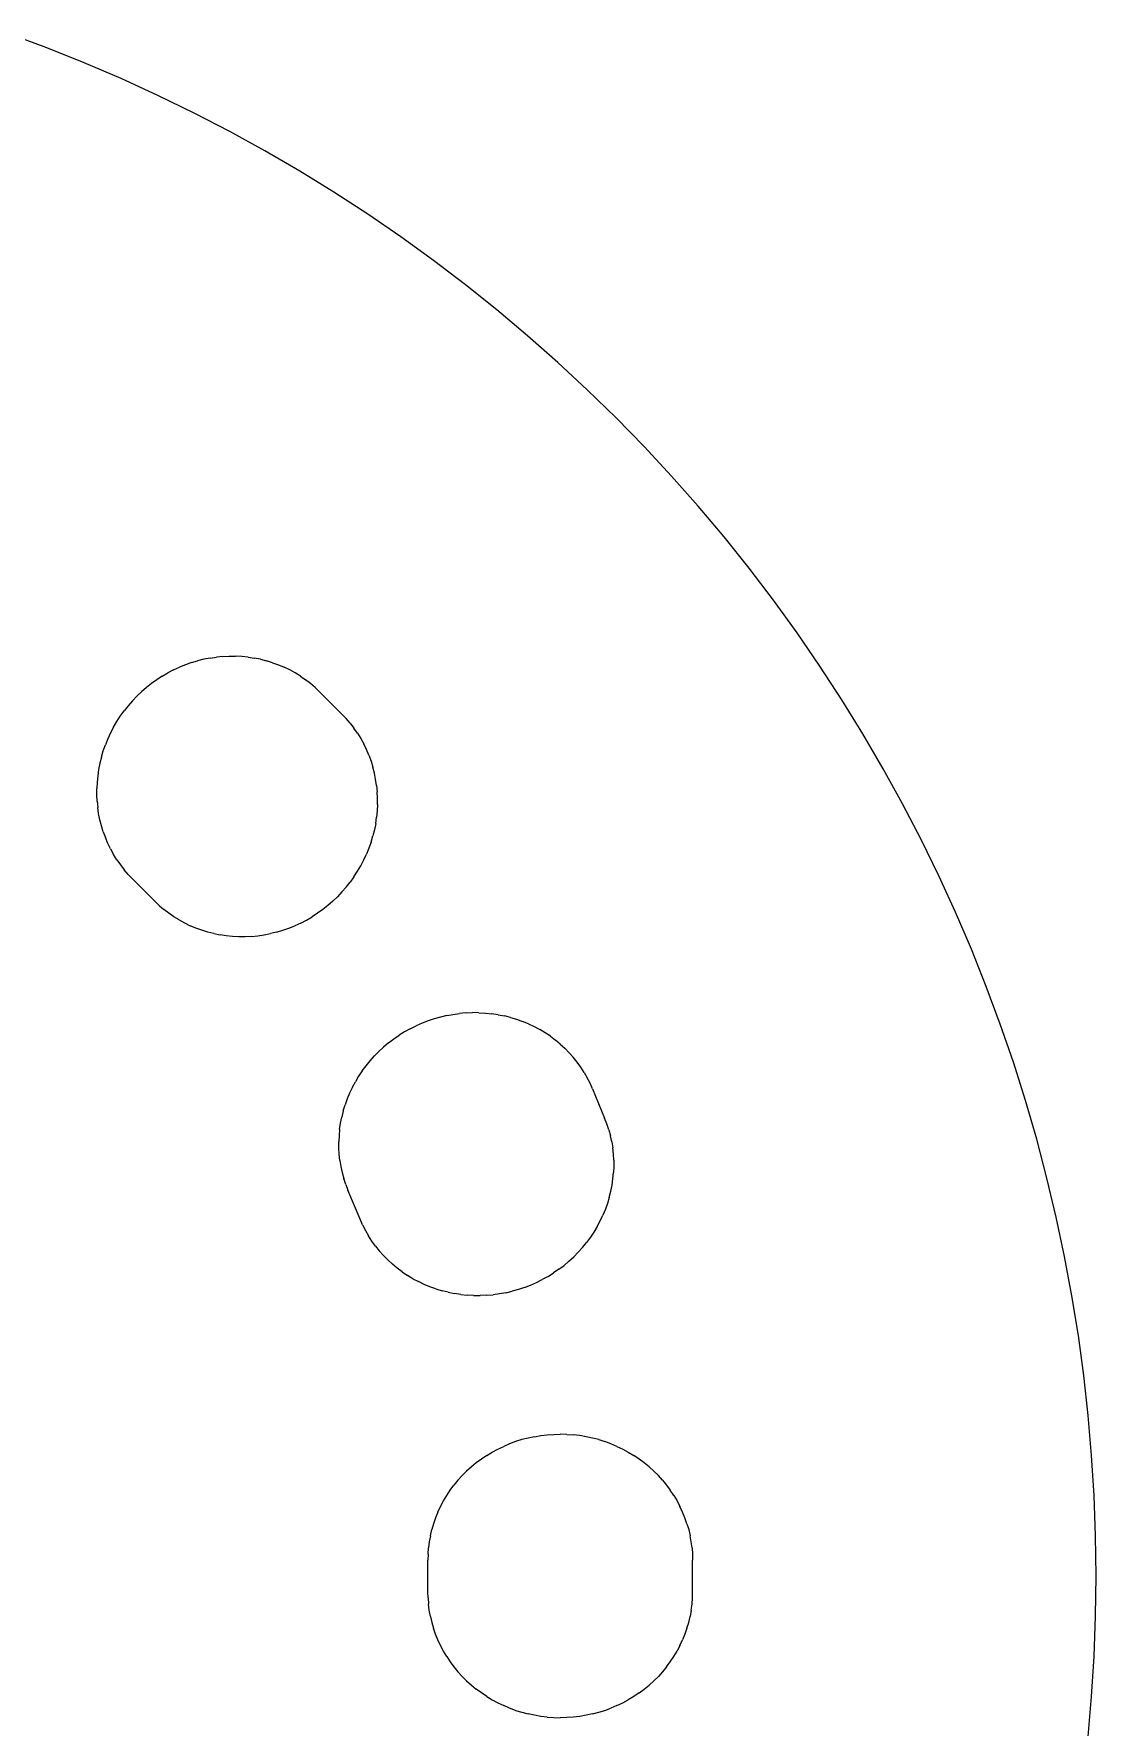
# Model space of a CAD drawing. Header units: millimetres. Extents: x 357 to 567, y 78 to 386.
# Drawn here: x 475.1 to 508.8, y 329.4 to 383.1 of the extents above; entities that cross this region are included whole.
import ezdxf

# ---------------------------------------------------------------- set-up
doc = ezdxf.new("R2010")
doc.units = ezdxf.units.MM
doc.header["$MEASUREMENT"] = 0
doc.layers.get('0').update_dxf_attribs({"linetype": 'CONTINUOUS'})

msp = doc.modelspace()

# ---------------------------------------------------------------- linework, layer by layer
at = {"color": 1}
for p, q in [((475.503, 382.704), (474.307, 383.149)), ((475.503, 382.704), (474.307, 383.149)), ((476.688, 382.231), (475.503, 382.704)), ((476.688, 382.231), (475.503, 382.704)), ((477.861, 381.728), (476.688, 382.231)), ((477.861, 381.728), (476.688, 382.231)), ((479.021, 381.196), (477.861, 381.728)), ((479.021, 381.196), (477.861, 381.728)), ((480.168, 380.636), (479.021, 381.196)), ((480.168, 380.636), (479.021, 381.196)), ((481.301, 380.049), (480.168, 380.636)), ((481.301, 380.049), (480.168, 380.636)), ((482.419, 379.433), (481.301, 380.049)), ((482.419, 379.433), (481.301, 380.049)), ((483.522, 378.791), (482.419, 379.433)), ((483.522, 378.791), (482.419, 379.433)), ((484.608, 378.121), (483.522, 378.791)), ((484.608, 378.121), (483.522, 378.791)), ((485.678, 377.425), (484.608, 378.121)), ((485.678, 377.425), (484.608, 378.121)), ((486.73, 376.703), (485.678, 377.425)), ((486.73, 376.703), (485.678, 377.425)), ((487.765, 375.956), (486.73, 376.703)), ((487.765, 375.956), (486.73, 376.703)), ((488.78, 375.183), (487.765, 375.956)), ((488.78, 375.183), (487.765, 375.956)), ((489.777, 374.385), (488.78, 375.183)), ((489.777, 374.385), (488.78, 375.183)), ((490.753, 373.564), (489.777, 374.385)), ((490.753, 373.564), (489.777, 374.385)), ((491.709, 372.718), (490.753, 373.564)), ((491.709, 372.718), (490.753, 373.564)), ((492.644, 371.85), (491.709, 372.718)), ((492.644, 371.85), (491.709, 372.718)), ((493.558, 370.958), (492.644, 371.85)), ((493.558, 370.958), (492.644, 371.85)), ((494.449, 370.045), (493.558, 370.958)), ((494.449, 370.045), (493.558, 370.958)), ((495.318, 369.11), (494.449, 370.045)), ((495.318, 369.11), (494.449, 370.045)), ((496.163, 368.154), (495.318, 369.11)), ((496.163, 368.154), (495.318, 369.11)), ((496.985, 367.177), (496.163, 368.154)), ((496.985, 367.177), (496.163, 368.154)), ((497.782, 366.181), (496.985, 367.177)), ((497.782, 366.181), (496.985, 367.177)), ((498.555, 365.165), (497.782, 366.181)), ((498.555, 365.165), (497.782, 366.181)), ((499.303, 364.131), (498.555, 365.165)), ((499.303, 364.131), (498.555, 365.165)), ((500.025, 363.078), (499.303, 364.131)), ((500.025, 363.078), (499.303, 364.131)), ((479.521, 362.955), (479.339, 362.86)), ((479.521, 362.955), (479.339, 362.86)), ((479.521, 362.955), (479.707, 363.041)), ((479.521, 362.955), (479.707, 363.041)), ((479.896, 363.118), (479.707, 363.041)), ((479.896, 363.118), (479.707, 363.041)), ((480.089, 363.186), (479.896, 363.118)), ((480.089, 363.186), (479.896, 363.118)), ((480.089, 363.186), (480.284, 363.244)), ((480.089, 363.186), (480.284, 363.244)), ((480.481, 363.293), (480.284, 363.244)), ((480.481, 363.293), (480.284, 363.244)), ((480.681, 363.332), (480.481, 363.293)), ((480.681, 363.332), (480.481, 363.293)), ((480.681, 363.332), (480.881, 363.362)), ((480.681, 363.332), (480.881, 363.362)), ((481.082, 363.381), (480.881, 363.362)), ((481.082, 363.381), (480.881, 363.362)), ((481.082, 363.381), (481.283, 363.391)), ((481.082, 363.381), (481.283, 363.391)), ((481.283, 363.391), (481.485, 363.391)), ((481.283, 363.391), (481.485, 363.391)), ((481.685, 363.381), (481.485, 363.391)), ((481.685, 363.381), (481.485, 363.391)), ((481.884, 363.361), (481.685, 363.381)), ((481.884, 363.361), (481.685, 363.381)), ((481.884, 363.361), (482.081, 363.332)), ((481.884, 363.361), (482.081, 363.332)), ((482.277, 363.293), (482.081, 363.332)), ((482.277, 363.293), (482.081, 363.332)), ((482.277, 363.293), (482.469, 363.244)), ((482.277, 363.293), (482.469, 363.244)), ((482.659, 363.185), (482.469, 363.244)), ((482.659, 363.185), (482.469, 363.244)), ((482.659, 363.185), (482.845, 363.117)), ((482.659, 363.185), (482.845, 363.117)), ((482.845, 363.117), (483.027, 363.04)), ((482.845, 363.117), (483.027, 363.04)), ((483.204, 362.954), (483.027, 363.04)), ((483.204, 362.954), (483.027, 363.04)), ((483.377, 362.859), (483.204, 362.954)), ((483.377, 362.859), (483.204, 362.954)), ((500.721, 362.009), (500.025, 363.078)), ((500.721, 362.009), (500.025, 363.078)), ((478.66, 362.397), (478.504, 362.262)), ((478.66, 362.397), (478.504, 362.262)), ((478.821, 362.525), (478.66, 362.397)), ((478.821, 362.525), (478.66, 362.397)), ((478.989, 362.645), (478.821, 362.525)), ((478.989, 362.645), (478.821, 362.525)), ((479.161, 362.756), (478.989, 362.645)), ((479.161, 362.756), (478.989, 362.645)), ((479.161, 362.756), (479.339, 362.86)), ((479.161, 362.756), (479.339, 362.86)), ((483.544, 362.756), (483.377, 362.859)), ((483.544, 362.756), (483.377, 362.859)), ((483.544, 362.756), (483.706, 362.644)), ((483.544, 362.756), (483.706, 362.644)), ((483.862, 362.524), (483.706, 362.644)), ((483.862, 362.524), (483.706, 362.644)), ((484.011, 362.396), (483.862, 362.524)), ((484.011, 362.396), (483.862, 362.524)), ((484.153, 362.261), (484.011, 362.396)), ((484.153, 362.261), (484.011, 362.396)), ((478.078, 361.815), (477.95, 361.653)), ((478.078, 361.815), (477.95, 361.653)), ((478.213, 361.97), (478.078, 361.815)), ((478.213, 361.97), (478.078, 361.815)), ((478.213, 361.97), (478.355, 362.12)), ((478.213, 361.97), (478.355, 362.12)), ((478.355, 362.12), (478.504, 362.262)), ((478.355, 362.12), (478.504, 362.262)), ((484.153, 362.261), (484.86, 361.554)), ((484.153, 362.261), (484.86, 361.554)), ((501.39, 360.922), (500.721, 362.009)), ((501.39, 360.922), (500.721, 362.009)), ((477.615, 361.136), (477.718, 361.313)), ((477.615, 361.136), (477.718, 361.313)), ((477.718, 361.313), (477.83, 361.486)), ((477.718, 361.313), (477.83, 361.486)), ((477.83, 361.486), (477.95, 361.653)), ((477.83, 361.486), (477.95, 361.653)), ((484.86, 361.554), (484.996, 361.411)), ((484.86, 361.554), (484.996, 361.411)), ((485.123, 361.262), (484.996, 361.411)), ((485.123, 361.262), (484.996, 361.411)), ((485.123, 361.262), (485.243, 361.107)), ((485.123, 361.262), (485.243, 361.107)), ((477.434, 360.768), (477.357, 360.578)), ((477.434, 360.768), (477.357, 360.578)), ((477.52, 360.954), (477.434, 360.768)), ((477.52, 360.954), (477.434, 360.768)), ((477.615, 361.136), (477.52, 360.954)), ((477.615, 361.136), (477.52, 360.954)), ((485.355, 360.945), (485.243, 361.107)), ((485.355, 360.945), (485.243, 361.107)), ((485.355, 360.945), (485.459, 360.778)), ((485.355, 360.945), (485.459, 360.778)), ((485.459, 360.778), (485.554, 360.605)), ((485.459, 360.778), (485.554, 360.605)), ((502.033, 359.819), (501.39, 360.922)), ((502.033, 359.819), (501.39, 360.922)), ((477.23, 360.19), (477.182, 359.993)), ((477.23, 360.19), (477.182, 359.993)), ((477.23, 360.19), (477.289, 360.386)), ((477.23, 360.19), (477.289, 360.386)), ((477.289, 360.386), (477.357, 360.578)), ((477.289, 360.386), (477.357, 360.578)), ((485.64, 360.427), (485.554, 360.605)), ((485.64, 360.427), (485.554, 360.605)), ((485.717, 360.245), (485.64, 360.427)), ((485.717, 360.245), (485.64, 360.427)), ((485.717, 360.245), (485.785, 360.059)), ((485.717, 360.245), (485.785, 360.059)), ((477.143, 359.794), (477.113, 359.593)), ((477.143, 359.794), (477.113, 359.593)), ((477.182, 359.993), (477.143, 359.794)), ((477.182, 359.993), (477.143, 359.794)), ((485.785, 360.059), (485.843, 359.87)), ((485.785, 360.059), (485.843, 359.87)), ((485.892, 359.677), (485.843, 359.87)), ((485.892, 359.677), (485.843, 359.87)), ((485.931, 359.482), (485.892, 359.677)), ((485.931, 359.482), (485.892, 359.677)), ((502.648, 358.701), (502.033, 359.819)), ((502.648, 358.701), (502.033, 359.819)), ((477.093, 359.392), (477.083, 359.191)), ((477.093, 359.392), (477.083, 359.191)), ((477.083, 358.99), (477.083, 359.191)), ((477.083, 358.99), (477.083, 359.191)), ((477.113, 359.593), (477.093, 359.392)), ((477.113, 359.593), (477.093, 359.392)), ((485.961, 359.284), (485.931, 359.482)), ((485.961, 359.284), (485.931, 359.482)), ((485.961, 359.284), (485.981, 359.085)), ((485.961, 359.284), (485.981, 359.085)), ((477.093, 358.79), (477.083, 358.99)), ((477.093, 358.79), (477.083, 358.99)), ((477.093, 358.79), (477.113, 358.591)), ((477.093, 358.79), (477.113, 358.591)), ((477.143, 358.393), (477.113, 358.591)), ((477.143, 358.393), (477.113, 358.591)), ((485.991, 358.885), (485.981, 359.085)), ((485.991, 358.885), (485.981, 359.085)), ((485.991, 358.684), (485.981, 358.483)), ((485.991, 358.684), (485.981, 358.483)), ((485.991, 358.684), (485.991, 358.885)), ((485.991, 358.684), (485.991, 358.885)), ((503.236, 357.569), (502.648, 358.701)), ((503.236, 357.569), (502.648, 358.701)), ((477.182, 358.198), (477.143, 358.393)), ((477.182, 358.198), (477.143, 358.393)), ((477.231, 358.005), (477.182, 358.198)), ((477.231, 358.005), (477.182, 358.198)), ((485.932, 358.081), (485.892, 357.882)), ((485.932, 358.081), (485.892, 357.882)), ((485.932, 358.081), (485.961, 358.282)), ((485.932, 358.081), (485.961, 358.282)), ((485.981, 358.483), (485.961, 358.282)), ((485.981, 358.483), (485.961, 358.282)), ((477.289, 357.816), (477.231, 358.005)), ((477.289, 357.816), (477.231, 358.005)), ((477.289, 357.816), (477.357, 357.63)), ((477.289, 357.816), (477.357, 357.63)), ((477.434, 357.448), (477.357, 357.63)), ((477.434, 357.448), (477.357, 357.63)), ((485.785, 357.489), (485.843, 357.685)), ((485.785, 357.489), (485.843, 357.685)), ((485.892, 357.882), (485.843, 357.685)), ((485.892, 357.882), (485.843, 357.685)), ((503.796, 356.422), (503.236, 357.569)), ((503.796, 356.422), (503.236, 357.569)), ((477.52, 357.27), (477.434, 357.448)), ((477.52, 357.27), (477.434, 357.448)), ((477.52, 357.27), (477.615, 357.097)), ((477.52, 357.27), (477.615, 357.097)), ((477.719, 356.93), (477.615, 357.097)), ((477.719, 356.93), (477.615, 357.097)), ((485.554, 356.921), (485.64, 357.107)), ((485.554, 356.921), (485.64, 357.107)), ((485.717, 357.297), (485.64, 357.107)), ((485.717, 357.297), (485.64, 357.107)), ((485.785, 357.489), (485.717, 357.297)), ((485.785, 357.489), (485.717, 357.297)), ((477.719, 356.93), (477.831, 356.768)), ((477.719, 356.93), (477.831, 356.768)), ((477.831, 356.768), (477.951, 356.613)), ((477.831, 356.768), (477.951, 356.613)), ((478.078, 356.464), (477.951, 356.613)), ((478.078, 356.464), (477.951, 356.613)), ((478.213, 356.321), (478.078, 356.464)), ((478.213, 356.321), (478.078, 356.464)), ((485.244, 356.389), (485.356, 356.562)), ((485.244, 356.389), (485.356, 356.562)), ((485.356, 356.562), (485.459, 356.739)), ((485.356, 356.562), (485.459, 356.739)), ((485.459, 356.739), (485.554, 356.921)), ((485.459, 356.739), (485.554, 356.921)), ((504.327, 355.261), (503.796, 356.422)), ((504.327, 355.261), (503.796, 356.422)), ((478.921, 355.614), (478.213, 356.321)), ((478.921, 355.614), (478.213, 356.321)), ((484.861, 355.905), (484.719, 355.756)), ((484.861, 355.905), (484.719, 355.756)), ((484.861, 355.905), (484.997, 356.06)), ((484.861, 355.905), (484.997, 356.06)), ((484.997, 356.06), (485.124, 356.222)), ((484.997, 356.06), (485.124, 356.222)), ((485.244, 356.389), (485.124, 356.222)), ((485.244, 356.389), (485.124, 356.222)), ((479.063, 355.479), (478.921, 355.614)), ((479.063, 355.479), (478.921, 355.614)), ((479.063, 355.479), (479.212, 355.351)), ((479.063, 355.479), (479.212, 355.351)), ((479.368, 355.231), (479.212, 355.351)), ((479.368, 355.231), (479.212, 355.351)), ((484.253, 355.35), (484.085, 355.23)), ((484.253, 355.35), (484.085, 355.23)), ((484.414, 355.478), (484.253, 355.35)), ((484.414, 355.478), (484.253, 355.35)), ((484.57, 355.613), (484.414, 355.478)), ((484.57, 355.613), (484.414, 355.478)), ((484.57, 355.613), (484.719, 355.756)), ((484.57, 355.613), (484.719, 355.756)), ((479.53, 355.119), (479.368, 355.231)), ((479.53, 355.119), (479.368, 355.231)), ((479.697, 355.016), (479.53, 355.119)), ((479.697, 355.016), (479.53, 355.119)), ((479.697, 355.016), (479.87, 354.921)), ((479.697, 355.016), (479.87, 354.921)), ((479.87, 354.921), (480.047, 354.835)), ((479.87, 354.921), (480.047, 354.835)), ((480.229, 354.758), (480.047, 354.835)), ((480.229, 354.758), (480.047, 354.835)), ((483.178, 354.757), (483.367, 354.834)), ((483.178, 354.757), (483.367, 354.834)), ((483.553, 354.92), (483.367, 354.834)), ((483.553, 354.92), (483.367, 354.834)), ((483.553, 354.92), (483.735, 355.015)), ((483.553, 354.92), (483.735, 355.015)), ((483.735, 355.015), (483.913, 355.119)), ((483.735, 355.015), (483.913, 355.119)), ((484.085, 355.23), (483.913, 355.119)), ((484.085, 355.23), (483.913, 355.119)), ((504.83, 354.088), (504.327, 355.261)), ((504.83, 354.088), (504.327, 355.261)), ((480.415, 354.69), (480.229, 354.758)), ((480.415, 354.69), (480.229, 354.758)), ((480.605, 354.631), (480.415, 354.69)), ((480.605, 354.631), (480.415, 354.69)), ((480.797, 354.583), (480.605, 354.631)), ((480.797, 354.583), (480.605, 354.631)), ((480.797, 354.583), (480.993, 354.543)), ((480.797, 354.583), (480.993, 354.543)), ((481.19, 354.514), (480.993, 354.543)), ((481.19, 354.514), (480.993, 354.543)), ((481.389, 354.494), (481.19, 354.514)), ((481.389, 354.494), (481.19, 354.514)), ((481.59, 354.484), (481.389, 354.494)), ((481.59, 354.484), (481.389, 354.494)), ((481.791, 354.484), (481.59, 354.484)), ((481.791, 354.484), (481.59, 354.484)), ((481.992, 354.494), (481.791, 354.484)), ((481.992, 354.494), (481.791, 354.484)), ((481.992, 354.494), (482.193, 354.514)), ((481.992, 354.494), (482.193, 354.514)), ((482.193, 354.514), (482.393, 354.543)), ((482.193, 354.514), (482.393, 354.543)), ((482.393, 354.543), (482.592, 354.582)), ((482.393, 354.543), (482.592, 354.582)), ((482.79, 354.631), (482.592, 354.582)), ((482.79, 354.631), (482.592, 354.582)), ((482.79, 354.631), (482.985, 354.69)), ((482.79, 354.631), (482.985, 354.69)), ((482.985, 354.69), (483.178, 354.757)), ((482.985, 354.69), (483.178, 354.757)), ((505.304, 352.903), (504.83, 354.088)), ((505.304, 352.903), (504.83, 354.088)), ((505.749, 351.707), (505.304, 352.903)), ((505.749, 351.707), (505.304, 352.903)), ((487.029, 351.565), (487.213, 351.657)), ((487.029, 351.565), (487.213, 351.657)), ((487.402, 351.74), (487.213, 351.657)), ((487.402, 351.74), (487.213, 351.657)), ((487.594, 351.815), (487.402, 351.74)), ((487.594, 351.815), (487.402, 351.74)), ((487.79, 351.88), (487.594, 351.815)), ((487.79, 351.88), (487.594, 351.815)), ((487.988, 351.936), (487.79, 351.88)), ((487.988, 351.936), (487.79, 351.88)), ((488.188, 351.983), (487.988, 351.936)), ((488.188, 351.983), (487.988, 351.936)), ((488.188, 351.983), (488.391, 352.02)), ((488.188, 351.983), (488.391, 352.02)), ((488.391, 352.02), (488.594, 352.048)), ((488.391, 352.02), (488.594, 352.048)), ((488.799, 352.066), (488.594, 352.048)), ((488.799, 352.066), (488.594, 352.048)), ((488.799, 352.066), (489.004, 352.074)), ((488.799, 352.066), (489.004, 352.074)), ((489.208, 352.073), (489.004, 352.074)), ((489.208, 352.073), (489.004, 352.074)), ((489.208, 352.073), (489.412, 352.061)), ((489.208, 352.073), (489.412, 352.061)), ((489.412, 352.061), (489.614, 352.041)), ((489.412, 352.061), (489.614, 352.041)), ((489.816, 352.01), (489.614, 352.041)), ((489.816, 352.01), (489.614, 352.041)), ((489.816, 352.01), (490.015, 351.97)), ((489.816, 352.01), (490.015, 351.97)), ((490.211, 351.921), (490.015, 351.97)), ((490.211, 351.921), (490.015, 351.97)), ((490.211, 351.921), (490.404, 351.862)), ((490.211, 351.921), (490.404, 351.862)), ((490.404, 351.862), (490.594, 351.794)), ((490.404, 351.862), (490.594, 351.794)), ((490.78, 351.717), (490.594, 351.794)), ((490.78, 351.717), (490.594, 351.794)), ((490.78, 351.717), (490.961, 351.632)), ((490.78, 351.717), (490.961, 351.632)), ((490.961, 351.632), (491.138, 351.537)), ((490.961, 351.632), (491.138, 351.537)), ((506.164, 350.5), (505.749, 351.707)), ((506.164, 350.5), (505.749, 351.707)), ((486.341, 351.114), (486.184, 350.983)), ((486.341, 351.114), (486.184, 350.983)), ((486.341, 351.114), (486.505, 351.239)), ((486.341, 351.114), (486.505, 351.239)), ((486.505, 351.239), (486.674, 351.356)), ((486.505, 351.239), (486.674, 351.356)), ((486.849, 351.464), (486.674, 351.356)), ((486.849, 351.464), (486.674, 351.356)), ((487.029, 351.565), (486.849, 351.464)), ((487.029, 351.565), (486.849, 351.464)), ((491.309, 351.434), (491.138, 351.537)), ((491.309, 351.434), (491.138, 351.537)), ((491.474, 351.323), (491.309, 351.434)), ((491.474, 351.323), (491.309, 351.434)), ((491.474, 351.323), (491.633, 351.204)), ((491.474, 351.323), (491.633, 351.204)), ((491.786, 351.078), (491.633, 351.204)), ((491.786, 351.078), (491.633, 351.204)), ((491.786, 351.078), (491.932, 350.944)), ((491.786, 351.078), (491.932, 350.944)), ((485.625, 350.388), (485.753, 350.546)), ((485.625, 350.388), (485.753, 350.546)), ((485.753, 350.546), (485.89, 350.698)), ((485.753, 350.546), (485.89, 350.698)), ((486.034, 350.844), (485.89, 350.698)), ((486.034, 350.844), (485.89, 350.698)), ((486.034, 350.844), (486.184, 350.983)), ((486.034, 350.844), (486.184, 350.983)), ((491.932, 350.944), (492.071, 350.803)), ((491.932, 350.944), (492.071, 350.803)), ((492.201, 350.656), (492.071, 350.803)), ((492.201, 350.656), (492.071, 350.803)), ((492.325, 350.502), (492.201, 350.656)), ((492.325, 350.502), (492.201, 350.656)), ((485.392, 350.055), (485.288, 349.882)), ((485.392, 350.055), (485.288, 349.882)), ((485.504, 350.224), (485.392, 350.055)), ((485.504, 350.224), (485.392, 350.055)), ((485.504, 350.224), (485.625, 350.388)), ((485.504, 350.224), (485.625, 350.388)), ((492.44, 350.342), (492.325, 350.502)), ((492.44, 350.342), (492.325, 350.502)), ((492.546, 350.177), (492.44, 350.342)), ((492.546, 350.177), (492.44, 350.342)), ((492.546, 350.177), (492.644, 350.006)), ((492.546, 350.177), (492.644, 350.006)), ((492.733, 349.831), (492.644, 350.006)), ((492.733, 349.831), (492.644, 350.006)), ((506.549, 349.284), (506.164, 350.5)), ((506.549, 349.284), (506.164, 350.5)), ((485.106, 349.521), (485.03, 349.336)), ((485.106, 349.521), (485.03, 349.336)), ((485.192, 349.704), (485.106, 349.521)), ((485.192, 349.704), (485.106, 349.521)), ((485.192, 349.704), (485.288, 349.882)), ((485.192, 349.704), (485.288, 349.882)), ((492.813, 349.652), (492.733, 349.831)), ((492.813, 349.652), (492.733, 349.831)), ((492.813, 349.652), (493.196, 348.728)), ((492.813, 349.652), (493.196, 348.728)), ((484.904, 348.955), (484.856, 348.761)), ((484.904, 348.955), (484.856, 348.761)), ((484.904, 348.955), (484.962, 349.147)), ((484.904, 348.955), (484.962, 349.147)), ((485.03, 349.336), (484.962, 349.147)), ((485.03, 349.336), (484.962, 349.147)), ((506.905, 348.058), (506.549, 349.284)), ((506.905, 348.058), (506.549, 349.284)), ((484.789, 348.369), (484.77, 348.172)), ((484.789, 348.369), (484.77, 348.172)), ((484.789, 348.369), (484.817, 348.566)), ((484.789, 348.369), (484.817, 348.566)), ((484.817, 348.566), (484.856, 348.761)), ((484.817, 348.566), (484.856, 348.761)), ((493.266, 348.545), (493.196, 348.728)), ((493.266, 348.545), (493.196, 348.728)), ((493.327, 348.358), (493.266, 348.545)), ((493.327, 348.358), (493.266, 348.545)), ((493.327, 348.358), (493.378, 348.168)), ((493.327, 348.358), (493.378, 348.168)), ((484.77, 348.172), (484.762, 347.974)), ((484.77, 348.172), (484.762, 347.974)), ((484.763, 347.776), (484.762, 347.974)), ((484.763, 347.776), (484.762, 347.974)), ((493.42, 347.976), (493.378, 348.168)), ((493.42, 347.976), (493.378, 348.168)), ((493.42, 347.976), (493.451, 347.782)), ((493.42, 347.976), (493.451, 347.782)), ((507.23, 346.824), (506.905, 348.058)), ((507.23, 346.824), (506.905, 348.058)), ((484.775, 347.579), (484.763, 347.776)), ((484.775, 347.579), (484.763, 347.776)), ((484.797, 347.384), (484.775, 347.579)), ((484.797, 347.384), (484.775, 347.579)), ((484.797, 347.384), (484.828, 347.189)), ((484.797, 347.384), (484.828, 347.189)), ((493.473, 347.586), (493.451, 347.782)), ((493.473, 347.586), (493.451, 347.782)), ((493.484, 347.389), (493.473, 347.586)), ((493.484, 347.389), (493.473, 347.586)), ((493.484, 347.389), (493.486, 347.191)), ((493.484, 347.389), (493.486, 347.191)), ((484.828, 347.189), (484.87, 346.997)), ((484.828, 347.189), (484.87, 346.997)), ((484.87, 346.997), (484.921, 346.807)), ((484.87, 346.997), (484.921, 346.807)), ((484.982, 346.621), (484.921, 346.807)), ((484.982, 346.621), (484.921, 346.807)), ((493.431, 346.599), (493.459, 346.796)), ((493.431, 346.599), (493.459, 346.796)), ((493.459, 346.796), (493.478, 346.994)), ((493.459, 346.796), (493.478, 346.994)), ((493.486, 347.191), (493.478, 346.994)), ((493.486, 347.191), (493.478, 346.994)), ((507.525, 345.582), (507.23, 346.824)), ((507.525, 345.582), (507.23, 346.824)), ((484.982, 346.621), (485.052, 346.437)), ((484.982, 346.621), (485.052, 346.437)), ((485.435, 345.513), (485.052, 346.437)), ((485.435, 345.513), (485.052, 346.437)), ((493.344, 346.21), (493.286, 346.019)), ((493.344, 346.21), (493.286, 346.019)), ((493.344, 346.21), (493.392, 346.404)), ((493.344, 346.21), (493.392, 346.404)), ((493.392, 346.404), (493.431, 346.599)), ((493.392, 346.404), (493.431, 346.599)), ((493.219, 345.83), (493.141, 345.644)), ((493.219, 345.83), (493.142, 345.644)), ((493.286, 346.019), (493.219, 345.83)), ((493.286, 346.019), (493.219, 345.83)), ((485.515, 345.334), (485.435, 345.513)), ((485.515, 345.334), (485.435, 345.513)), ((485.515, 345.334), (485.604, 345.159)), ((485.515, 345.334), (485.604, 345.159)), ((485.604, 345.159), (485.702, 344.989)), ((485.604, 345.159), (485.702, 344.989)), ((492.96, 345.284), (492.856, 345.11)), ((492.96, 345.284), (492.856, 345.11)), ((492.96, 345.284), (493.055, 345.462)), ((492.96, 345.284), (493.055, 345.462)), ((493.055, 345.462), (493.142, 345.644)), ((493.055, 345.462), (493.141, 345.644)), ((507.789, 344.333), (507.525, 345.582)), ((507.789, 344.333), (507.525, 345.582)), ((485.808, 344.823), (485.702, 344.989)), ((485.808, 344.823), (485.702, 344.989)), ((485.923, 344.664), (485.808, 344.823)), ((485.923, 344.664), (485.808, 344.823)), ((485.923, 344.664), (486.047, 344.51)), ((485.923, 344.664), (486.047, 344.51)), ((492.494, 344.619), (492.358, 344.467)), ((492.494, 344.619), (492.358, 344.467)), ((492.494, 344.619), (492.623, 344.777)), ((492.494, 344.619), (492.623, 344.777)), ((492.744, 344.941), (492.623, 344.777)), ((492.744, 344.941), (492.623, 344.777)), ((492.856, 345.11), (492.744, 344.941)), ((492.856, 345.11), (492.744, 344.941)), ((486.178, 344.362), (486.047, 344.51)), ((486.178, 344.362), (486.047, 344.51)), ((486.178, 344.362), (486.316, 344.222)), ((486.178, 344.362), (486.316, 344.222)), ((486.316, 344.222), (486.462, 344.088)), ((486.316, 344.222), (486.462, 344.088)), ((486.615, 343.961), (486.462, 344.088)), ((486.615, 343.961), (486.462, 344.088)), ((492.064, 344.183), (491.907, 344.051)), ((492.064, 344.183), (491.907, 344.051)), ((492.064, 344.183), (492.215, 344.322)), ((492.064, 344.183), (492.215, 344.322)), ((492.358, 344.467), (492.215, 344.322)), ((492.358, 344.467), (492.215, 344.322)), ((508.023, 343.079), (507.789, 344.333)), ((508.023, 343.079), (507.789, 344.333)), ((486.774, 343.842), (486.615, 343.961)), ((486.774, 343.842), (486.615, 343.961)), ((486.774, 343.842), (486.94, 343.731)), ((486.774, 343.842), (486.94, 343.731)), ((487.111, 343.628), (486.94, 343.731)), ((487.111, 343.628), (486.94, 343.731)), ((487.111, 343.628), (487.287, 343.534)), ((487.111, 343.628), (487.287, 343.534)), ((487.468, 343.448), (487.287, 343.534)), ((487.468, 343.448), (487.287, 343.534)), ((491.035, 343.509), (491.219, 343.601)), ((491.035, 343.509), (491.219, 343.601)), ((491.399, 343.701), (491.219, 343.601)), ((491.399, 343.701), (491.219, 343.601)), ((491.399, 343.701), (491.574, 343.81)), ((491.399, 343.701), (491.574, 343.81)), ((491.743, 343.927), (491.574, 343.81)), ((491.743, 343.927), (491.574, 343.81)), ((491.743, 343.927), (491.907, 344.051)), ((491.743, 343.927), (491.907, 344.051)), ((487.654, 343.371), (487.468, 343.448)), ((487.654, 343.371), (487.468, 343.448)), ((487.844, 343.303), (487.654, 343.371)), ((487.844, 343.303), (487.654, 343.371)), ((487.844, 343.303), (488.037, 343.244)), ((487.844, 343.303), (488.037, 343.244)), ((488.233, 343.195), (488.037, 343.244)), ((488.233, 343.195), (488.037, 343.244)), ((488.233, 343.195), (488.432, 343.155)), ((488.233, 343.195), (488.432, 343.155)), ((488.633, 343.125), (488.432, 343.155)), ((488.633, 343.125), (488.432, 343.155)), ((488.633, 343.125), (488.836, 343.104)), ((488.633, 343.125), (488.836, 343.104)), ((489.04, 343.093), (488.836, 343.104)), ((489.04, 343.093), (488.836, 343.104)), ((489.04, 343.093), (489.245, 343.091)), ((489.04, 343.093), (489.245, 343.091)), ((489.449, 343.1), (489.245, 343.091)), ((489.449, 343.1), (489.245, 343.091)), ((489.449, 343.1), (489.654, 343.118)), ((489.449, 343.1), (489.654, 343.118)), ((489.857, 343.145), (489.654, 343.118)), ((489.857, 343.145), (489.654, 343.118)), ((490.06, 343.183), (489.857, 343.145)), ((490.06, 343.183), (489.857, 343.145)), ((490.06, 343.183), (490.26, 343.229)), ((490.06, 343.183), (490.26, 343.229)), ((490.458, 343.285), (490.26, 343.229)), ((490.458, 343.285), (490.26, 343.229)), ((490.654, 343.351), (490.458, 343.285)), ((490.654, 343.351), (490.458, 343.285)), ((490.654, 343.351), (490.846, 343.425)), ((490.654, 343.351), (490.846, 343.425)), ((490.846, 343.425), (491.035, 343.509)), ((490.846, 343.425), (491.035, 343.509)), ((508.225, 341.819), (508.023, 343.079)), ((508.225, 341.819), (508.023, 343.079)), ((508.397, 340.554), (508.225, 341.819)), ((508.397, 340.554), (508.225, 341.819)), ((508.538, 339.286), (508.397, 340.554)), ((508.538, 339.286), (508.397, 340.554)), ((508.647, 338.014), (508.538, 339.286)), ((508.647, 338.014), (508.538, 339.286)), ((491.377, 338.67), (491.582, 338.684)), ((491.377, 338.67), (491.582, 338.684)), ((491.582, 338.684), (491.788, 338.689)), ((491.582, 338.684), (491.788, 338.689)), ((491.994, 338.684), (491.788, 338.689)), ((491.994, 338.684), (491.788, 338.689)), ((491.994, 338.684), (492.2, 338.67)), ((491.994, 338.684), (492.2, 338.67)), ((489.629, 338.12), (489.808, 338.217)), ((489.629, 338.12), (489.808, 338.217)), ((489.808, 338.217), (489.993, 338.305)), ((489.808, 338.217), (489.993, 338.305)), ((490.181, 338.384), (489.993, 338.305)), ((490.181, 338.384), (489.993, 338.305)), ((490.373, 338.455), (490.181, 338.384)), ((490.373, 338.455), (490.181, 338.384)), ((490.569, 338.517), (490.373, 338.455)), ((490.569, 338.517), (490.373, 338.455)), ((490.768, 338.569), (490.569, 338.517)), ((490.768, 338.569), (490.569, 338.517)), ((490.969, 338.612), (490.768, 338.569)), ((490.969, 338.612), (490.768, 338.569)), ((490.969, 338.612), (491.172, 338.646)), ((490.969, 338.612), (491.172, 338.646)), ((491.172, 338.646), (491.377, 338.67)), ((491.172, 338.646), (491.377, 338.67)), ((492.404, 338.646), (492.2, 338.67)), ((492.404, 338.646), (492.2, 338.67)), ((492.608, 338.612), (492.404, 338.646)), ((492.608, 338.612), (492.404, 338.646)), ((492.809, 338.569), (492.608, 338.612)), ((492.809, 338.569), (492.608, 338.612)), ((493.007, 338.517), (492.809, 338.569)), ((493.007, 338.517), (492.809, 338.569)), ((493.007, 338.517), (493.203, 338.455)), ((493.007, 338.517), (493.203, 338.455)), ((493.396, 338.384), (493.203, 338.455)), ((493.396, 338.384), (493.203, 338.455)), ((493.584, 338.305), (493.396, 338.384)), ((493.584, 338.305), (493.396, 338.384)), ((493.584, 338.305), (493.768, 338.217)), ((493.584, 338.305), (493.768, 338.217)), ((493.768, 338.217), (493.947, 338.12)), ((493.768, 338.217), (493.947, 338.12)), ((488.968, 337.653), (488.818, 337.517)), ((488.968, 337.653), (488.818, 337.517)), ((489.124, 337.781), (488.968, 337.653)), ((489.124, 337.781), (488.968, 337.653)), ((489.286, 337.902), (489.124, 337.781)), ((489.286, 337.902), (489.124, 337.781)), ((489.455, 338.015), (489.286, 337.902)), ((489.455, 338.015), (489.286, 337.902)), ((489.455, 338.015), (489.629, 338.12)), ((489.455, 338.015), (489.629, 338.12)), ((493.947, 338.12), (494.122, 338.015)), ((493.947, 338.12), (494.122, 338.015)), ((494.29, 337.902), (494.122, 338.015)), ((494.29, 337.902), (494.122, 338.015)), ((494.453, 337.781), (494.29, 337.902)), ((494.453, 337.781), (494.29, 337.902)), ((494.609, 337.653), (494.453, 337.781)), ((494.609, 337.653), (494.453, 337.781)), ((494.609, 337.653), (494.758, 337.517)), ((494.609, 337.653), (494.758, 337.517)), ((508.726, 336.74), (508.647, 338.014)), ((508.726, 336.74), (508.647, 338.014)), ((488.296, 336.911), (488.415, 337.072)), ((488.296, 336.911), (488.415, 337.072)), ((488.541, 337.226), (488.415, 337.072)), ((488.541, 337.226), (488.415, 337.072)), ((488.541, 337.226), (488.676, 337.375)), ((488.541, 337.226), (488.676, 337.375)), ((488.676, 337.375), (488.818, 337.517)), ((488.676, 337.375), (488.818, 337.517)), ((494.758, 337.517), (494.9, 337.375)), ((494.758, 337.517), (494.9, 337.375)), ((495.035, 337.226), (494.9, 337.375)), ((495.035, 337.226), (494.9, 337.375)), ((495.035, 337.226), (495.162, 337.072)), ((495.035, 337.226), (495.162, 337.072)), ((495.162, 337.072), (495.28, 336.911)), ((495.162, 337.072), (495.28, 336.911)), ((487.992, 336.399), (488.084, 336.574)), ((487.992, 336.399), (488.084, 336.574)), ((488.084, 336.574), (488.186, 336.745)), ((488.084, 336.574), (488.186, 336.745)), ((488.186, 336.745), (488.296, 336.911)), ((488.186, 336.745), (488.296, 336.911)), ((495.391, 336.745), (495.28, 336.911)), ((495.391, 336.745), (495.28, 336.911)), ((495.391, 336.745), (495.492, 336.574)), ((495.391, 336.745), (495.492, 336.574)), ((495.492, 336.574), (495.585, 336.399)), ((495.492, 336.574), (495.585, 336.399)), ((508.773, 335.465), (508.726, 336.74)), ((508.773, 335.465), (508.726, 336.74)), ((487.834, 336.036), (487.769, 335.85)), ((487.834, 336.036), (487.769, 335.85)), ((487.908, 336.22), (487.834, 336.036)), ((487.908, 336.22), (487.834, 336.036)), ((487.908, 336.22), (487.992, 336.399)), ((487.908, 336.22), (487.992, 336.399)), ((495.669, 336.22), (495.585, 336.399)), ((495.669, 336.22), (495.585, 336.399)), ((495.743, 336.036), (495.669, 336.22)), ((495.743, 336.036), (495.669, 336.22)), ((495.807, 335.85), (495.743, 336.036)), ((495.807, 335.85), (495.743, 336.036)), ((487.669, 335.469), (487.634, 335.276)), ((487.669, 335.469), (487.634, 335.276)), ((487.669, 335.469), (487.714, 335.661)), ((487.669, 335.469), (487.714, 335.661)), ((487.769, 335.85), (487.714, 335.661)), ((487.769, 335.85), (487.714, 335.661)), ((495.807, 335.85), (495.862, 335.661)), ((495.807, 335.85), (495.862, 335.661)), ((495.862, 335.661), (495.908, 335.469)), ((495.862, 335.661), (495.908, 335.469)), ((495.943, 335.276), (495.908, 335.469)), ((495.943, 335.276), (495.908, 335.469)), ((508.788, 334.189), (508.773, 335.465)), ((508.788, 334.189), (508.773, 335.465)), ((487.593, 334.885), (487.609, 335.081)), ((487.593, 334.885), (487.609, 335.081)), ((487.634, 335.276), (487.609, 335.081)), ((487.634, 335.276), (487.609, 335.081)), ((495.968, 335.081), (495.943, 335.276)), ((495.968, 335.081), (495.943, 335.276)), ((495.968, 335.081), (495.983, 334.885)), ((495.968, 335.081), (495.983, 334.885)), ((487.593, 334.885), (487.588, 334.689)), ((487.593, 334.885), (487.588, 334.689)), ((487.588, 333.689), (487.588, 334.689)), ((487.588, 333.689), (487.588, 334.689)), ((495.983, 334.885), (495.988, 334.689)), ((495.983, 334.885), (495.988, 334.689)), ((495.988, 333.689), (495.988, 334.689)), ((495.988, 333.689), (495.988, 334.689)), ((508.773, 332.913), (508.788, 334.189)), ((508.773, 332.913), (508.788, 334.189)), ((487.593, 333.492), (487.588, 333.689)), ((487.593, 333.492), (487.588, 333.689)), ((487.593, 333.492), (487.609, 333.297)), ((487.593, 333.492), (487.609, 333.297)), ((495.968, 333.297), (495.983, 333.492)), ((495.968, 333.297), (495.983, 333.492)), ((495.983, 333.492), (495.988, 333.689)), ((495.983, 333.492), (495.988, 333.689)), ((487.634, 333.102), (487.609, 333.297)), ((487.634, 333.102), (487.609, 333.297)), ((487.669, 332.908), (487.634, 333.102)), ((487.669, 332.908), (487.634, 333.102)), ((487.669, 332.908), (487.714, 332.717)), ((487.669, 332.908), (487.714, 332.717)), ((495.862, 332.717), (495.908, 332.908)), ((495.862, 332.717), (495.908, 332.908)), ((495.943, 333.102), (495.908, 332.908)), ((495.943, 333.102), (495.908, 332.908)), ((495.943, 333.102), (495.968, 333.297)), ((495.943, 333.102), (495.968, 333.297)), ((508.726, 331.637), (508.773, 332.913)), ((508.726, 331.637), (508.773, 332.913)), ((487.714, 332.717), (487.769, 332.528)), ((487.714, 332.717), (487.769, 332.528)), ((487.834, 332.341), (487.769, 332.528)), ((487.834, 332.341), (487.769, 332.528)), ((487.908, 332.158), (487.834, 332.341)), ((487.908, 332.158), (487.834, 332.341)), ((495.743, 332.341), (495.669, 332.158)), ((495.743, 332.341), (495.669, 332.158)), ((495.807, 332.528), (495.743, 332.341)), ((495.807, 332.528), (495.743, 332.341)), ((495.807, 332.528), (495.862, 332.717)), ((495.807, 332.528), (495.862, 332.717)), ((487.992, 331.979), (487.908, 332.158)), ((487.992, 331.979), (487.908, 332.158)), ((488.084, 331.803), (487.992, 331.979)), ((488.084, 331.803), (487.992, 331.979)), ((488.186, 331.632), (488.084, 331.803)), ((488.186, 331.632), (488.084, 331.803)), ((495.391, 331.632), (495.492, 331.803)), ((495.391, 331.632), (495.492, 331.803)), ((495.585, 331.979), (495.492, 331.803)), ((495.585, 331.979), (495.492, 331.803)), ((495.585, 331.979), (495.669, 332.158)), ((495.585, 331.979), (495.669, 332.158)), ((488.186, 331.632), (488.296, 331.466)), ((488.186, 331.632), (488.296, 331.466)), ((488.296, 331.466), (488.415, 331.306)), ((488.296, 331.466), (488.415, 331.306)), ((488.415, 331.306), (488.541, 331.151)), ((488.415, 331.306), (488.541, 331.151)), ((495.162, 331.306), (495.035, 331.151)), ((495.162, 331.306), (495.035, 331.151)), ((495.162, 331.306), (495.28, 331.466)), ((495.162, 331.306), (495.28, 331.466)), ((495.28, 331.466), (495.391, 331.632)), ((495.28, 331.466), (495.391, 331.632)), ((508.647, 330.363), (508.726, 331.637)), ((508.647, 330.363), (508.726, 331.637)), ((488.541, 331.151), (488.676, 331.003)), ((488.541, 331.151), (488.676, 331.003)), ((488.676, 331.003), (488.818, 330.86)), ((488.676, 331.003), (488.818, 330.86)), ((488.818, 330.86), (488.968, 330.725)), ((488.818, 330.86), (488.968, 330.725)), ((488.968, 330.725), (489.124, 330.597)), ((488.968, 330.725), (489.124, 330.597)), ((494.453, 330.597), (494.609, 330.725)), ((494.453, 330.597), (494.609, 330.725)), ((494.609, 330.725), (494.758, 330.86)), ((494.609, 330.725), (494.758, 330.86)), ((494.9, 331.003), (494.758, 330.86)), ((494.9, 331.003), (494.758, 330.86)), ((495.035, 331.151), (494.9, 331.003)), ((495.035, 331.151), (494.9, 331.003)), ((489.286, 330.476), (489.124, 330.597)), ((489.286, 330.476), (489.124, 330.597)), ((489.455, 330.363), (489.286, 330.476)), ((489.455, 330.363), (489.286, 330.476)), ((489.455, 330.363), (489.629, 330.258)), ((489.455, 330.363), (489.629, 330.258)), ((489.629, 330.258), (489.808, 330.161)), ((489.629, 330.258), (489.808, 330.161)), ((489.808, 330.161), (489.993, 330.073)), ((489.808, 330.161), (489.993, 330.073)), ((493.584, 330.073), (493.768, 330.161)), ((493.584, 330.073), (493.768, 330.161)), ((493.768, 330.161), (493.947, 330.258)), ((493.768, 330.161), (493.947, 330.258)), ((494.122, 330.363), (493.947, 330.258)), ((494.122, 330.363), (493.947, 330.258)), ((494.29, 330.476), (494.122, 330.363)), ((494.29, 330.476), (494.122, 330.363)), ((494.29, 330.476), (494.453, 330.597)), ((494.29, 330.476), (494.453, 330.597)), ((508.538, 329.092), (508.647, 330.363)), ((508.538, 329.092), (508.647, 330.363)), ((490.181, 329.993), (489.993, 330.073)), ((490.181, 329.993), (489.993, 330.073)), ((490.373, 329.923), (490.181, 329.993)), ((490.373, 329.923), (490.181, 329.993)), ((490.373, 329.923), (490.569, 329.861)), ((490.373, 329.923), (490.569, 329.861)), ((490.569, 329.861), (490.768, 329.809)), ((490.569, 329.861), (490.768, 329.809)), ((490.969, 329.766), (490.768, 329.809)), ((490.969, 329.766), (490.768, 329.809)), ((491.172, 329.732), (490.969, 329.766)), ((491.172, 329.732), (490.969, 329.766)), ((491.377, 329.708), (491.172, 329.732)), ((491.377, 329.708), (491.172, 329.732)), ((491.377, 329.708), (491.582, 329.694)), ((491.377, 329.708), (491.582, 329.694)), ((491.582, 329.694), (491.788, 329.689)), ((491.582, 329.694), (491.788, 329.689)), ((491.994, 329.694), (491.788, 329.689)), ((491.994, 329.694), (491.788, 329.689)), ((492.2, 329.708), (491.994, 329.694)), ((492.2, 329.708), (491.994, 329.694)), ((492.404, 329.732), (492.2, 329.708)), ((492.404, 329.732), (492.2, 329.708)), ((492.608, 329.766), (492.404, 329.732)), ((492.608, 329.766), (492.404, 329.732)), ((492.809, 329.809), (492.608, 329.766)), ((492.809, 329.809), (492.608, 329.766)), ((492.809, 329.809), (493.007, 329.861)), ((492.809, 329.809), (493.007, 329.861)), ((493.007, 329.861), (493.203, 329.923)), ((493.007, 329.861), (493.203, 329.923)), ((493.203, 329.923), (493.396, 329.993)), ((493.203, 329.923), (493.396, 329.993)), ((493.584, 330.073), (493.396, 329.993)), ((493.584, 330.073), (493.396, 329.993))]:
    msp.add_line(p, q, dxfattribs=at)

doc.saveas('drawing.dxf')
